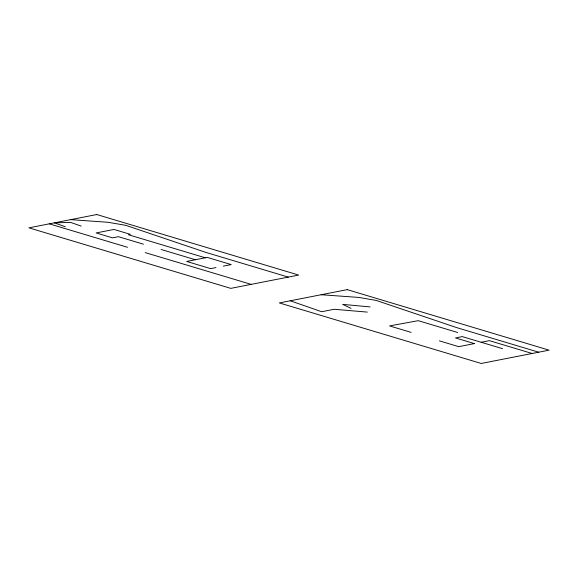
<?xml version="1.0" encoding="UTF-8"?>
<svg xmlns="http://www.w3.org/2000/svg" width="578" height="578" viewBox="0 0 578 578"><rect width="100%" height="100%" fill="white"/><g stroke="black" fill="none" stroke-linecap="round" stroke-linejoin="round"><path stroke-width="0.87" d="M215.955 267.585L210.63 268.626L186.665 261.437L207.256 257.405L231.222 264.594L223.354 266.133M474.242 343.621L458.73 346.663L439.388 340.861M481.163 342.263L489.378 340.659L532.165 353.49M70.704 219.64L108.173 222.306L125.794 225.333L206.129 252.478L288.278 277.108M321.144 294.737L358.606 297.403L376.227 300.43L456.569 327.574L538.71 352.204M367.312 312.098L334.135 309.273L321.686 311.715L290.264 300.784M370.086 306.918L342.682 304.375L351.041 308.385M457.689 332.502L418.248 320.674L389.543 325.913L411.146 332.393M205.284 257.788L128.417 234.74L130.382 234.357L114.011 229.444L96.129 232.948L112.508 237.854L118.461 236.691L143.46 244.191M502.557 348.679L462.255 336.598L455.464 337.928L474.372 343.599M161.139 249.486L195.328 259.739M49.275 223.838L127.536 247.305M145.215 252.608L251.163 284.376M81.209 226.092L70.603 222.4L54.346 222.848L65.343 226.757M96.779 214.532L28.9 227.833L230.788 288.371L298.667 275.07L96.779 214.532M347.212 289.629L279.333 302.93L481.221 363.468L549.1 350.167L347.212 289.629"/></g></svg>
